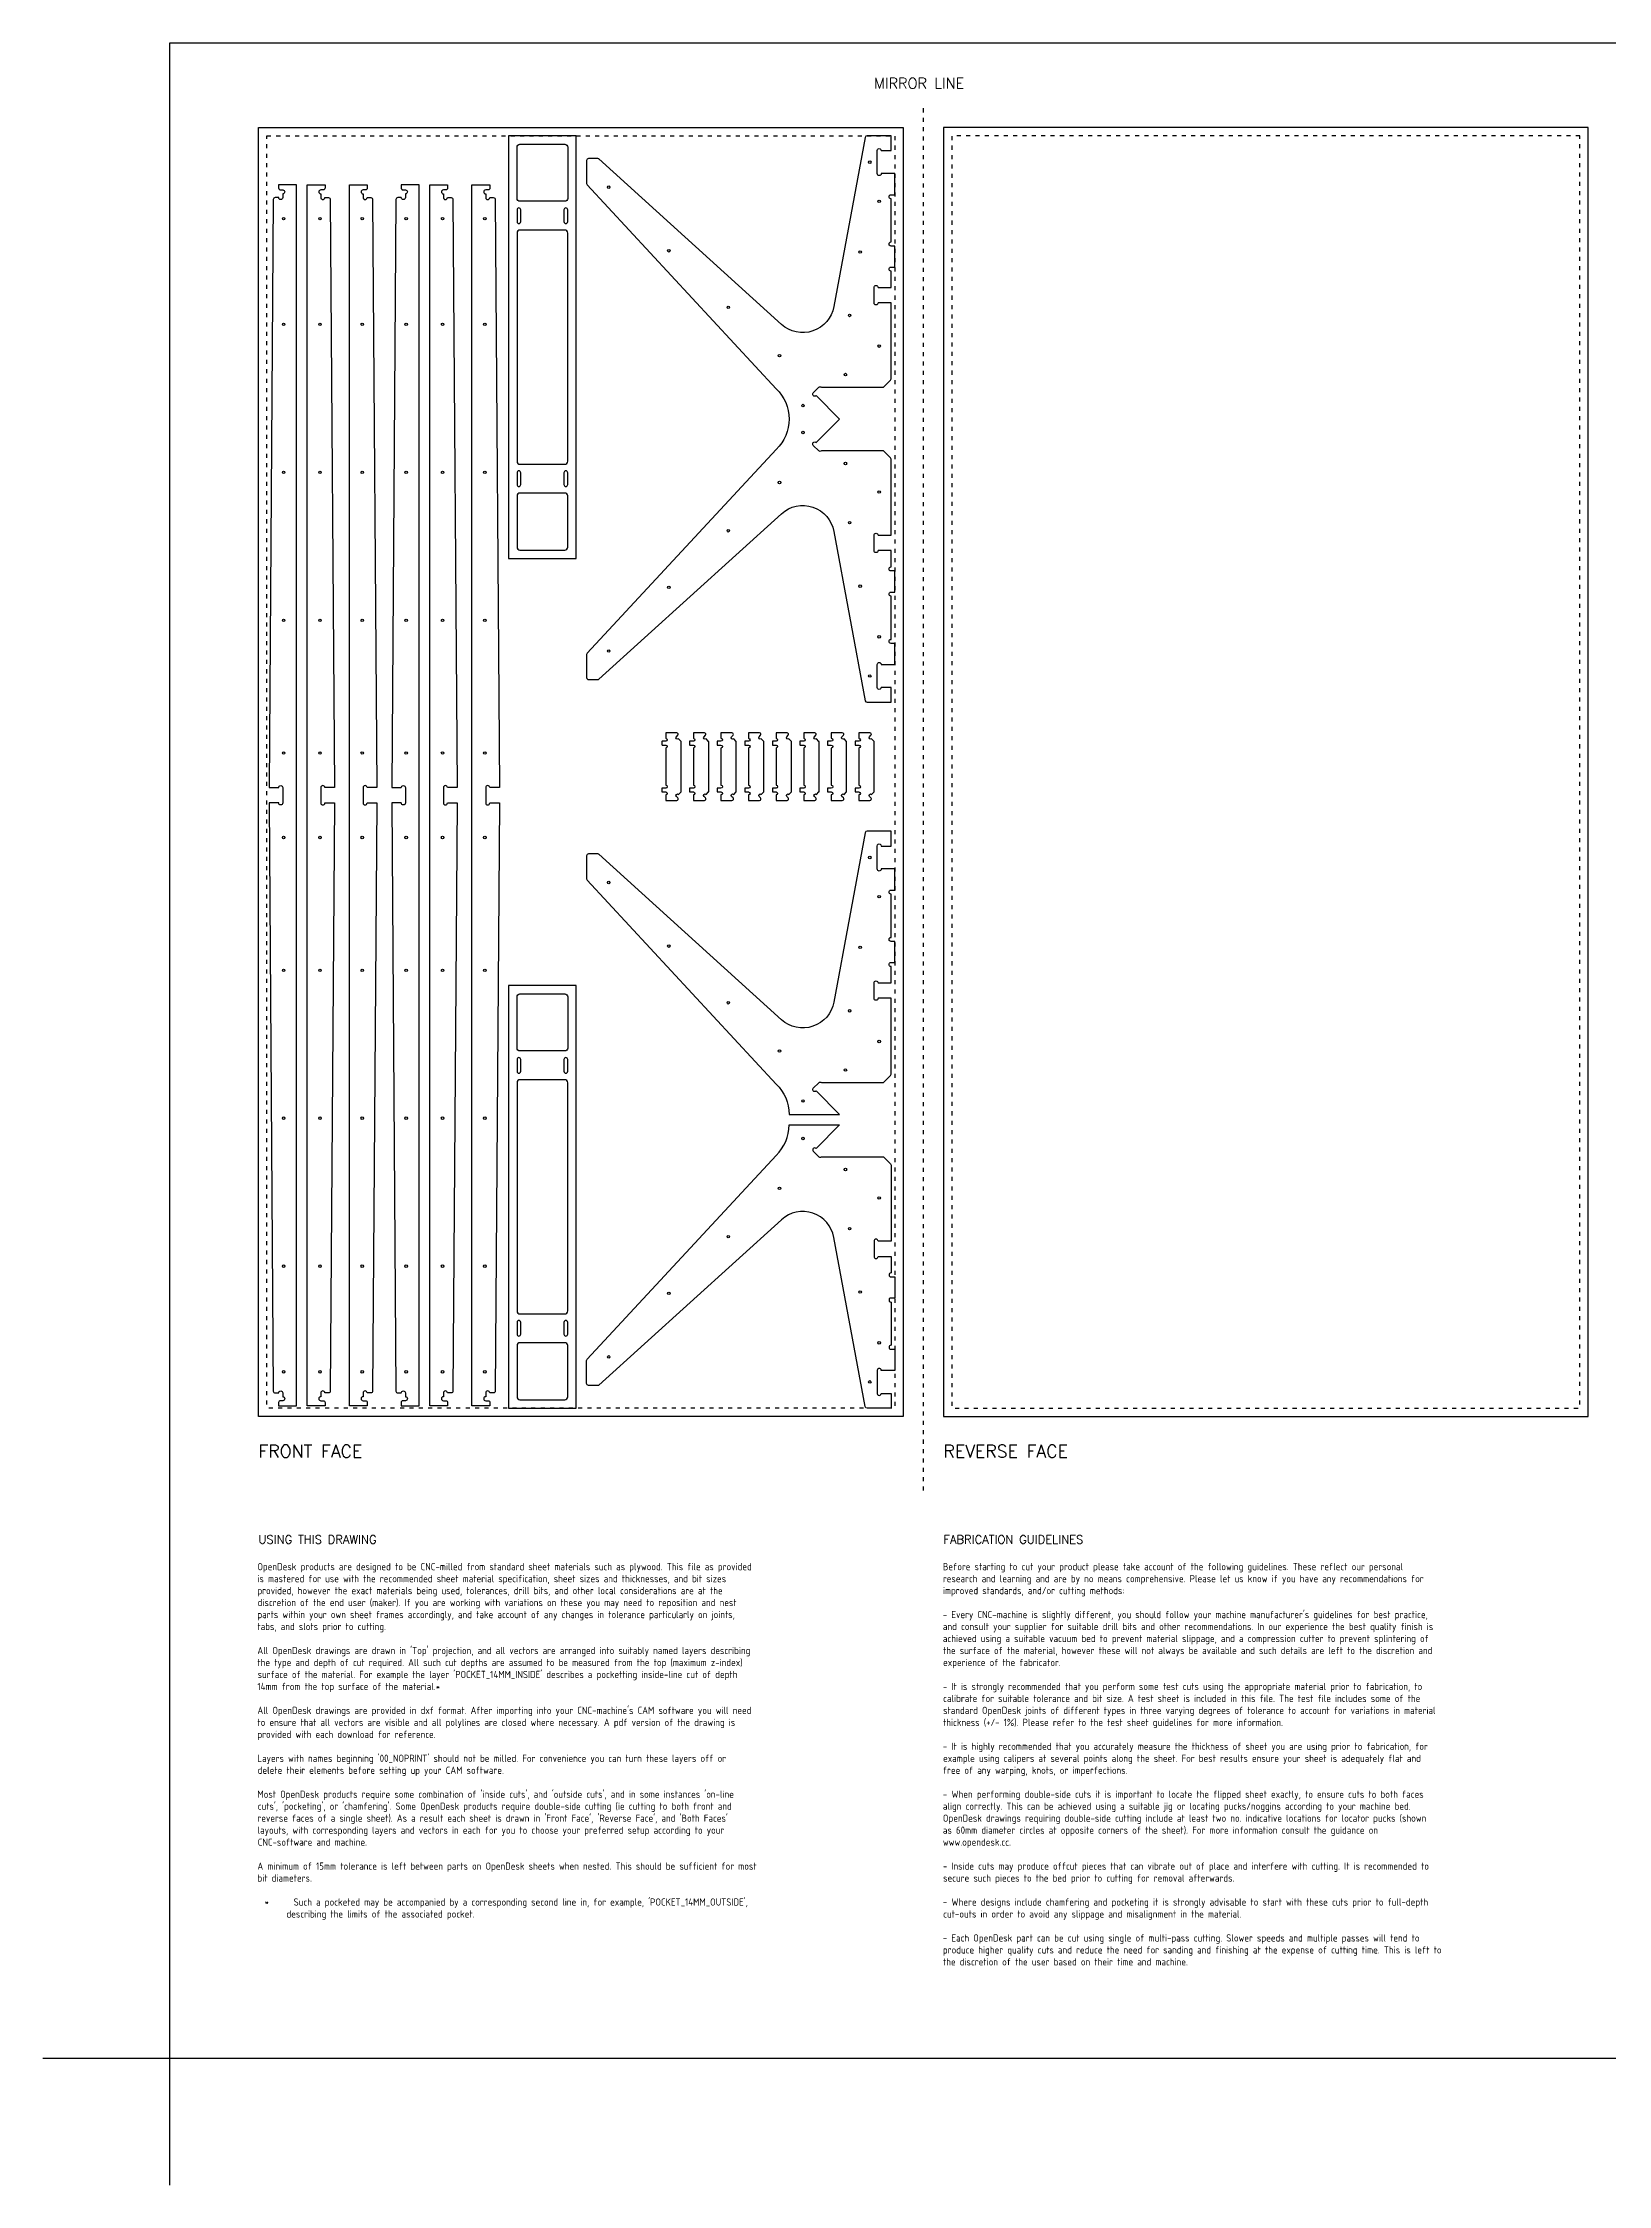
# Model space of a CAD drawing. Extents: x -300 to 6195, y -300 to 4768.
# Drawn here: x -300 to 3402, y -300 to 4768 of the extents above; entities that cross this region are included whole.
import ezdxf
from ezdxf.enums import TextEntityAlignment as Align

# ---------------------------------------------------------------- set-up
doc = ezdxf.new("R2010")
doc.units = 0
doc.header["$MEASUREMENT"] = 0
doc.linetypes.add('DGN_STYLE_5', pattern=[22.17944, 9.505474, -12.673965])
for name, color, linetype in [('00-NOPRINT_TEXT', 7, 'CONTINUOUS'), ('00_NOPRINT_TOLERANCE', 7, 'DGN_STYLE_5'), ('BOARD_$TH-NOMINAL', 3, 'CONTINUOUS'), ('TOP-CUT-OUTSIDE_18MM', 220, 'CONTINUOUS'), ('TOP-HOLE-6MM-DIA_14MM', 230, 'CONTINUOUS'), ('TOP-HOLE-6MM-DIAM_05MM', 220, 'CONTINUOUS'), ('TOP-HOLE-6MM-DIAM_18MM', 3, 'CONTINUOUS'), ('TOP-POCKET-INSIDE_12MM', 140, 'CONTINUOUS')]:
    doc.layers.add(name, color=color, linetype=linetype)
doc.styles.add('OD-ISOCP-17', font='isocp.shx', dxfattribs={"height": 17})
doc.styles.add('OD-SIMPLEX-20', font='simplex.shx', dxfattribs={"height": 20})
doc.styles.add('OD-SIMPLEX-25', font='simplex.shx', dxfattribs={"height": 25})
doc.styles.add('OD-SIMPLEX-30', font='simplex.shx', dxfattribs={"height": 30})

msp = doc.modelspace()

# ---------------------------------------------------------------- linework, layer by layer
at = {"layer": '00-NOPRINT_TEXT', "flags": 128}
msp.add_lwpolyline([(0, 4768), (6195, 4768), (6195, 0), (0, 0)], close=True, dxfattribs=at)
msp.add_lwpolyline([(0, -300), (0, 0), (-300, 0)], dxfattribs=at)
at = {"layer": '00_NOPRINT_TOLERANCE'}
msp.add_line((1782.5, 1343.2), (1782.5, 4618), dxfattribs=at)
at = {"layer": '00_NOPRINT_TOLERANCE', "flags": 128}
for points in [[(210, 4568), (1735, 4568), (1735, 1518), (210, 1518)], [(3355, 4568), (1830, 4568), (1830, 1518), (3355, 1518)], [(230, 4548), (1715, 4548), (1715, 1538), (230, 1538)], [(3335, 4548), (1850, 4548), (1850, 1538), (3335, 1538)]]:
    msp.add_lwpolyline(points, close=True, dxfattribs=at)
at = {"layer": 'BOARD_$TH-NOMINAL', "flags": 128}
for points in [[(210, 4568), (1735, 4568), (1735, 1518), (210, 1518)], [(3355, 4568), (1830, 4568), (1830, 1518), (3355, 1518)]]:
    msp.add_lwpolyline(points, close=True, dxfattribs=at)
at = {"layer": 'TOP-CUT-OUTSIDE_18MM', "flags": 128}
for points in [[(801.4, 3548), (961.4, 3548), (961.4, 4548), (801.4, 4548)], [(801.4, 1538), (961.4, 1538), (961.4, 2538), (801.4, 2538)]]:
    msp.add_lwpolyline(points, close=True, dxfattribs=at)
for points in [[(1706, 3782.8, 0.198908), (1704.7, 3786), (1687.9, 3802.8), (1541.6, 3802.8, -0.400452), (1535.1, 3802.9), (1522.2, 3815.8, -1), (1528.9, 3822.5), (1584.4, 3878), (1528.9, 3933.5, -1), (1522.2, 3940.2), (1535.1, 3953.1, -0.400452), (1541.6, 3953.3), (1687.9, 3953.3), (1704.7, 3970, 0.198908), (1706, 3973.2), (1706, 4152.8), (1675.3, 4152.8, -1), (1665.8, 4152.8), (1665.8, 4189.2, -1), (1675.3, 4189.2), (1706, 4189.2), (1706, 4227.9, -1), (1706, 4237.4), (1715, 4237.4), (1715, 4287.4), (1706.3, 4287.4, -1.027473), (1706, 4296.9), (1706, 4399.1, -1), (1706, 4408.6), (1715, 4408.6), (1715, 4458.6), (1682.8, 4458.6, -0.999999), (1673.3, 4458.6), (1673.3, 4513, -1.000001), (1682.8, 4513), (1706, 4513), (1706, 4548), (1649.5, 4548, 0.361517), (1645.1, 4544.3), (1570.9, 4143.9, -0.5872), (1446.8, 4102), (1015.1, 4493.3, 0.165352), (1012.3, 4494.2), (990.5, 4494.2, 0.414214), (986, 4489.7), (986, 4435.2, 0.203331), (987.4, 4432), (1434.3, 3949.9, -0.203449), (1464.9, 3878, -0.203212), (1434.4, 3806.1), (987.4, 3324, 0.203331), (986, 3320.8), (986, 3266.3, 0.414214), (990.5, 3261.8), (1012.3, 3261.8, 0.172547), (1015.2, 3262.8), (1446.8, 3654, -0.587205), (1570.9, 3612.1), (1645.1, 3211.7, 0.361517), (1649.5, 3208), (1706, 3208), (1706, 3243), (1682.8, 3243, -1.000001), (1673.3, 3243), (1673.3, 3297.4, -0.999999), (1682.8, 3297.4), (1715, 3297.4), (1715, 3347.4), (1706, 3347.4, -1), (1706, 3356.9), (1706, 3459.1, -0.973262), (1705.7, 3468.6), (1715, 3468.6), (1715, 3518.6), (1706, 3518.6, -1), (1706, 3528.1), (1706, 3566.8), (1675.3, 3566.8, -1), (1665.8, 3566.8), (1665.8, 3603.2, -1), (1675.3, 3603.2), (1706, 3603.2)], [(299.9, 1544), (299.9, 4432), (257.4, 4432), (257.4, 4424.7, 0.414214), (261.9, 4420.2), (267.4, 4420.2, -1), (267.4, 4410.7), (267.4, 4402, -1), (257.8, 4402), (249.4, 4402, 0.414409), (244.9, 4397.5), (235, 3006.2), (257.8, 3006.2, -1), (267.4, 3006.2), (267.4, 2969.8, -1), (257.8, 2969.8), (235, 2969.8), (244.9, 1578.4, 0.409868), (249.4, 1574), (257.8, 1574, -1), (267.4, 1574), (267.4, 1565.3, -1), (267.4, 1555.8), (261.9, 1555.8, 0.414214), (257.4, 1551.3), (257.4, 1544)], [(324.9, 1544), (324.9, 4432), (367.4, 4432), (367.4, 4424.7, -0.414214), (362.9, 4420.2), (357.4, 4420.2, 1), (357.4, 4410.7), (357.4, 4402, 1), (366.9, 4402), (375.4, 4402, -0.414409), (379.9, 4397.5), (389.7, 3006.2), (366.9, 3006.2, 1), (357.4, 3006.2), (357.4, 2969.8, 1), (366.9, 2969.8), (389.7, 2969.8), (379.9, 1578.4, -0.409868), (375.4, 1574), (366.9, 1574, 1), (357.4, 1574), (357.4, 1565.3, 1), (357.4, 1555.8), (362.9, 1555.8, -0.414214), (367.4, 1551.3), (367.4, 1544)], [(424.9, 1544), (424.9, 4432), (467.4, 4432), (467.4, 4424.7, -0.414214), (462.9, 4420.2), (457.4, 4420.2, 1), (457.4, 4410.7), (457.4, 4402, 1), (466.9, 4402), (475.4, 4402, -0.414409), (479.9, 4397.5), (489.7, 3006.2), (466.9, 3006.2, 1), (457.4, 3006.2), (457.4, 2969.8, 1), (466.9, 2969.8), (489.7, 2969.8), (479.9, 1578.4, -0.409868), (475.4, 1574), (466.9, 1574, 1), (457.4, 1574), (457.4, 1565.3, 1), (457.4, 1555.8), (462.9, 1555.8, -0.414214), (467.4, 1551.3), (467.4, 1544)], [(589.9, 1544), (589.9, 4432), (547.4, 4432), (547.4, 4424.7, 0.414214), (551.9, 4420.2), (557.4, 4420.2, -1), (557.4, 4410.7), (557.4, 4402, -1), (547.8, 4402), (539.4, 4402, 0.414409), (534.9, 4397.5), (525, 3006.2), (547.8, 3006.2, -1), (557.4, 3006.2), (557.4, 2969.8, -1), (547.8, 2969.8), (525, 2969.8), (534.9, 1578.4, 0.409868), (539.4, 1574), (547.8, 1574, -1), (557.4, 1574), (557.4, 1565.3, -1), (557.4, 1555.8), (551.9, 1555.8, 0.414214), (547.4, 1551.3), (547.4, 1544)], [(614.9, 1544), (614.9, 4432), (657.4, 4432), (657.4, 4424.7, -0.414214), (652.9, 4420.2), (647.4, 4420.2, 1), (647.4, 4410.7), (647.4, 4402, 1), (656.9, 4402), (665.4, 4402, -0.414409), (669.9, 4397.5), (679.7, 3006.2), (656.9, 3006.2, 1), (647.4, 3006.2), (647.4, 2969.8, 1), (656.9, 2969.8), (679.7, 2969.8), (669.9, 1578.4, -0.409868), (665.4, 1574), (656.9, 1574, 1), (647.4, 1574), (647.4, 1565.3, 1), (647.4, 1555.8), (652.9, 1555.8, -0.414214), (657.4, 1551.3), (657.4, 1544)], [(714.9, 1544), (714.9, 4432), (757.4, 4432), (757.4, 4424.7, -0.414214), (752.9, 4420.2), (747.4, 4420.2, 1), (747.4, 4410.7), (747.4, 4402, 1), (756.9, 4402), (765.4, 4402, -0.414409), (769.9, 4397.5), (779.7, 3006.2), (756.9, 3006.2, 1), (747.4, 3006.2), (747.4, 2969.8, 1), (756.9, 2969.8), (779.7, 2969.8), (769.9, 1578.4, -0.409868), (765.4, 1574), (756.9, 1574, 1), (747.4, 1574), (747.4, 1565.3, 1), (747.4, 1555.8), (752.9, 1555.8, -0.414214), (757.4, 1551.3), (757.4, 1544)], [(1209.5, 2996.4), (1209.5, 3115.3, 0.198912), (1209.3, 3115.6), (1203.4, 3121.6, -1), (1198.4, 3126.5), (1201.7, 3129.9, 0.668179), (1199.3, 3135.8), (1173.2, 3135.8), (1173.2, 3122.8, -1), (1173.2, 3115.8), (1164.7, 3115.8, 0.414214), (1164.2, 3115.3), (1164.2, 3107.3, 0.414214), (1164.7, 3106.8), (1173.2, 3106.8, -1), (1173.2, 3099.8), (1173.2, 3011.8, -1), (1173.2, 3004.8), (1164.7, 3004.8, 0.414214), (1164.2, 3004.3), (1164.2, 2996.3, 0.414214), (1164.7, 2995.8), (1173.2, 2995.8, -1), (1173.2, 2988.8), (1173.2, 2975.8), (1199.3, 2975.8, 0.668178), (1201.7, 2981.8), (1198.4, 2985.1, -1), (1203.4, 2990.1), (1209.3, 2996, 0.198912)], [(1274.8, 2996.4), (1274.8, 3115.3, 0.198912), (1274.6, 3115.6), (1268.6, 3121.6, -1), (1263.7, 3126.5), (1267, 3129.9, 0.668179), (1264.5, 3135.8), (1238.5, 3135.8), (1238.5, 3122.8, -1), (1238.5, 3115.8), (1230, 3115.8, 0.414214), (1229.5, 3115.3), (1229.5, 3107.3, 0.414214), (1230, 3106.8), (1238.5, 3106.8, -1), (1238.5, 3099.8), (1238.5, 3011.8, -1), (1238.5, 3004.8), (1230, 3004.8, 0.414214), (1229.5, 3004.3), (1229.5, 2996.3, 0.414214), (1230, 2995.8), (1238.5, 2995.8, -1), (1238.5, 2988.8), (1238.5, 2975.8), (1264.5, 2975.8, 0.668178), (1267, 2981.8), (1263.7, 2985.1, -1), (1268.6, 2990.1), (1274.6, 2996, 0.198912)], [(1340, 2996.4), (1340, 3115.3, 0.198912), (1339.9, 3115.6), (1333.9, 3121.6, -1), (1328.9, 3126.5), (1332.3, 3129.9, 0.668179), (1329.8, 3135.8), (1303.8, 3135.8), (1303.8, 3122.8, -1), (1303.8, 3115.8), (1295.3, 3115.8, 0.414214), (1294.8, 3115.3), (1294.8, 3107.3, 0.414214), (1295.3, 3106.8), (1303.8, 3106.8, -1), (1303.8, 3099.8), (1303.8, 3011.8, -1), (1303.8, 3004.8), (1295.3, 3004.8, 0.414214), (1294.8, 3004.3), (1294.8, 2996.3, 0.414214), (1295.3, 2995.8), (1303.8, 2995.8, -1), (1303.8, 2988.8), (1303.8, 2975.8), (1329.8, 2975.8, 0.668178), (1332.3, 2981.8), (1328.9, 2985.1, -1), (1333.9, 2990.1), (1339.9, 2996, 0.198912)], [(1405.3, 2996.4), (1405.3, 3115.3, 0.198912), (1405.1, 3115.6), (1399.2, 3121.6, -1), (1394.2, 3126.5), (1397.5, 3129.9, 0.668179), (1395, 3135.8), (1369, 3135.8), (1369, 3122.8, -1), (1369, 3115.8), (1360.5, 3115.8, 0.414214), (1360, 3115.3), (1360, 3107.3, 0.414214), (1360.5, 3106.8), (1369, 3106.8, -1), (1369, 3099.8), (1369, 3011.8, -1), (1369, 3004.8), (1360.5, 3004.8, 0.414214), (1360, 3004.3), (1360, 2996.3, 0.414214), (1360.5, 2995.8), (1369, 2995.8, -1), (1369, 2988.8), (1369, 2975.8), (1395, 2975.8, 0.668178), (1397.5, 2981.8), (1394.2, 2985.1, -1), (1399.2, 2990.1), (1405.1, 2996, 0.198912)], [(1470.5, 2996.4), (1470.5, 3115.3, 0.198912), (1470.4, 3115.6), (1464.4, 3121.6, -1), (1459.5, 3126.5), (1462.8, 3129.9, 0.668179), (1460.3, 3135.8), (1434.3, 3135.8), (1434.3, 3122.8, -1), (1434.3, 3115.8), (1425.8, 3115.8, 0.414214), (1425.3, 3115.3), (1425.3, 3107.3, 0.414214), (1425.8, 3106.8), (1434.3, 3106.8, -1), (1434.3, 3099.8), (1434.3, 3011.8, -1), (1434.3, 3004.8), (1425.8, 3004.8, 0.414214), (1425.3, 3004.3), (1425.3, 2996.3, 0.414214), (1425.8, 2995.8), (1434.3, 2995.8, -1), (1434.3, 2988.8), (1434.3, 2975.8), (1460.3, 2975.8, 0.668178), (1462.8, 2981.8), (1459.5, 2985.1, -1), (1464.4, 2990.1), (1470.4, 2996, 0.198912)], [(1535.8, 2996.4), (1535.8, 3115.3, 0.198912), (1535.6, 3115.6), (1529.7, 3121.6, -1), (1524.7, 3126.5), (1528, 3129.9, 0.668179), (1525.6, 3135.8), (1499.5, 3135.8), (1499.5, 3122.8, -1), (1499.5, 3115.8), (1491, 3115.8, 0.414214), (1490.5, 3115.3), (1490.5, 3107.3, 0.414214), (1491, 3106.8), (1499.5, 3106.8, -1), (1499.5, 3099.8), (1499.5, 3011.8, -1), (1499.5, 3004.8), (1491, 3004.8, 0.414214), (1490.5, 3004.3), (1490.5, 2996.3, 0.414214), (1491, 2995.8), (1499.5, 2995.8, -1), (1499.5, 2988.8), (1499.5, 2975.8), (1525.6, 2975.8, 0.668178), (1528, 2981.8), (1524.7, 2985.1, -1), (1529.7, 2990.1), (1535.6, 2996, 0.198912)], [(1601, 2996.4), (1601, 3115.3, 0.198912), (1600.9, 3115.6), (1594.9, 3121.6, -1), (1590, 3126.5), (1593.3, 3129.9, 0.668179), (1590.8, 3135.8), (1564.8, 3135.8), (1564.8, 3122.8, -1), (1564.8, 3115.8), (1556.3, 3115.8, 0.414214), (1555.8, 3115.3), (1555.8, 3107.3, 0.414214), (1556.3, 3106.8), (1564.8, 3106.8, -1), (1564.8, 3099.8), (1564.8, 3011.8, -1), (1564.8, 3004.8), (1556.3, 3004.8, 0.414214), (1555.8, 3004.3), (1555.8, 2996.3, 0.414214), (1556.3, 2995.8), (1564.8, 2995.8, -1), (1564.8, 2988.8), (1564.8, 2975.8), (1590.8, 2975.8, 0.668178), (1593.3, 2981.8), (1590, 2985.1, -1), (1594.9, 2990.1), (1600.9, 2996, 0.198912)], [(1666.3, 2996.4), (1666.3, 3115.3, 0.198912), (1666.1, 3115.6), (1660.2, 3121.6, -1), (1655.2, 3126.5), (1658.5, 3129.9, 0.668179), (1656.1, 3135.8), (1630, 3135.8), (1630, 3122.8, -1), (1630, 3115.8), (1621.5, 3115.8, 0.414214), (1621, 3115.3), (1621, 3107.3, 0.414214), (1621.5, 3106.8), (1630, 3106.8, -1), (1630, 3099.8), (1630, 3011.8, -1), (1630, 3004.8), (1621.5, 3004.8, 0.414214), (1621, 3004.3), (1621, 2996.3, 0.414214), (1621.5, 2995.8), (1630, 2995.8, -1), (1630, 2988.8), (1630, 2975.8), (1656.1, 2975.8, 0.668178), (1658.5, 2981.8), (1655.2, 2985.1, -1), (1660.2, 2990.1), (1666.1, 2996, 0.198912)], [(1464.9, 2233), (1584.4, 2233), (1528.9, 2288.5, -1), (1522.2, 2295.2), (1535.1, 2308.1, -0.400452), (1541.6, 2308.2), (1687.9, 2308.2), (1704.7, 2325, 0.198908), (1706, 2328.2), (1706, 2507.8), (1675.3, 2507.8, -1), (1665.8, 2507.8), (1665.8, 2544.2, -1), (1675.3, 2544.2), (1706, 2544.2), (1706, 2582.9, -1), (1706, 2592.4), (1715, 2592.4), (1715, 2642.4), (1706.3, 2642.4, -1.027473), (1706, 2651.9), (1706, 2754.1, -1), (1706, 2763.6), (1715, 2763.6), (1715, 2813.6), (1682.8, 2813.6, -0.999999), (1673.3, 2813.6), (1673.3, 2868, -1.000001), (1682.8, 2868), (1706, 2868), (1706, 2903), (1649.5, 2903, 0.361517), (1645.1, 2899.3), (1570.9, 2498.9, -0.5872), (1446.8, 2457), (1015.1, 2848.3, 0.165352), (1012.3, 2849.2), (990.5, 2849.2, 0.414214), (986, 2844.7), (986, 2790.2, 0.203331), (987.4, 2787), (1434.3, 2304.9, -0.203449)], [(1464.9, 2208), (1584.4, 2208), (1528.9, 2152.5, 1), (1522.2, 2145.8), (1535.1, 2132.9, 0.400452), (1541.6, 2132.7), (1687.9, 2132.7), (1704.7, 2116, -0.198908), (1706, 2112.8), (1706, 1933.2), (1675.3, 1933.2, 1), (1665.8, 1933.2), (1665.8, 1896.8, 1), (1675.3, 1896.8), (1706, 1896.8), (1706, 1858.1, 1), (1706, 1848.6), (1715, 1848.6), (1715, 1798.6), (1706.3, 1798.6, 1.027473), (1706, 1789.1), (1706, 1686.9, 1), (1706, 1677.4), (1715, 1677.4), (1715, 1627.4), (1682.8, 1627.4, 0.999999), (1673.3, 1627.4), (1673.3, 1573, 1.000001), (1682.8, 1573), (1706, 1573), (1706, 1538), (1649.5, 1538, -0.361517), (1645.1, 1541.7), (1570.9, 1942.1, 0.5872), (1446.8, 1984), (1015.1, 1592.7, -0.165352), (1012.3, 1591.8), (990.5, 1591.8, -0.414214), (986, 1596.3), (986, 1650.8, -0.203331), (987.4, 1654), (1434.3, 2136.1, 0.203449)]]:
    msp.add_lwpolyline(points, format="xyb", close=True, dxfattribs=at)
at = {"layer": 'TOP-HOLE-6MM-DIA_14MM'}
for centre in [(1655.7, 4485.8), (1038.2, 4426.7), (1678.1, 4393.2), (1180.5, 4276.2), (1633.1, 4273.2), (1321.1, 4142.2), (1608.1, 4123.2), (1442.3, 4028), (1678.1, 4050.6), (1598.1, 3983.2), (1497.7, 3909.9), (1497.7, 3846.1), (1598.1, 3772.8), (1442.3, 3728), (1678.1, 3705.4), (1321.1, 3613.8), (1608.1, 3632.8), (1180.5, 3479.8), (1633.1, 3482.8), (1678.1, 3362.8), (1038.2, 3329.3), (1655.7, 3270.2), (1655.7, 2840.8), (1038.2, 2781.7), (1678.1, 2748.2), (1180.5, 2631.2), (1633.1, 2628.2), (1321.1, 2497.2), (1608.1, 2478.2), (1442.3, 2383), (1678.1, 2405.6), (1598.1, 2338.2), (1497.7, 2264.9), (1497.7, 2176.1), (1598.1, 2102.8), (1442.3, 2058), (1678.1, 2035.4), (1321.1, 1943.8), (1608.1, 1962.8), (1180.5, 1809.8), (1633.1, 1812.8), (1678.1, 1692.8), (1038.2, 1659.3), (1655.7, 1600.2)]:
    msp.add_circle(centre, 3, dxfattribs=at)
at = {"layer": 'TOP-HOLE-6MM-DIAM_05MM'}
for centre in [(269.4, 4352), (455.4, 4352), (559.4, 4352), (745.4, 4352), (269.4, 4102), (455.4, 4102), (559.4, 4102), (745.4, 4102), (269.4, 3752), (455.4, 3752), (559.4, 3752), (745.4, 3752), (269.4, 3402), (455.4, 3402), (559.4, 3402), (745.4, 3402), (269.4, 3088), (455.4, 3088), (559.4, 3088), (745.4, 3088), (269.4, 2888), (455.4, 2888), (559.4, 2888), (745.4, 2888), (269.4, 2574), (455.4, 2574), (559.4, 2574), (745.4, 2574), (269.4, 2224), (455.4, 2224), (559.4, 2224), (745.4, 2224), (269.4, 1874), (455.4, 1874), (559.4, 1874), (745.4, 1874), (269.4, 1624), (455.4, 1624), (559.4, 1624), (745.4, 1624)]:
    msp.add_circle(centre, 3, dxfattribs=at)
at = {"layer": 'TOP-HOLE-6MM-DIAM_18MM'}
for centre in [(355.4, 4352), (645.4, 4352), (355.4, 4102), (645.4, 4102), (355.4, 3752), (645.4, 3752), (355.4, 3402), (645.4, 3402), (355.4, 3088), (645.4, 3088), (355.4, 2888), (645.4, 2888), (355.4, 2574), (645.4, 2574), (355.4, 2224), (645.4, 2224), (355.4, 1874), (645.4, 1874), (355.4, 1624), (645.4, 1624)]:
    msp.add_circle(centre, 3, dxfattribs=at)
at = {"layer": 'TOP-POCKET-INSIDE_12MM'}
for points in [[(828.4, 4528), (934.4, 4528, -0.414214), (941.4, 4521), (941.4, 4400.1, -0.414214), (934.4, 4393.1), (828.4, 4393.1, -0.414214), (821.4, 4400.1), (821.4, 4521, -0.414214)], [(821.4, 4345.1, 1), (830.4, 4345.1), (830.4, 4373.1, 1), (821.4, 4373.1)], [(932.4, 4345.1, 1), (941.4, 4345.1), (941.4, 4373.1, 1), (932.4, 4373.1)], [(828.4, 3771), (934.4, 3771, 0.414214), (941.4, 3778), (941.4, 4318.1, 0.414214), (934.4, 4325.1), (828.4, 4325.1, 0.414214), (821.4, 4318.1), (821.4, 3778, 0.414214)], [(821.4, 3723, 1), (830.4, 3723), (830.4, 3751, 1), (821.4, 3751)], [(932.4, 3723, 1), (941.4, 3723), (941.4, 3751, 1), (932.4, 3751)], [(828.4, 3568), (934.4, 3568, 0.414214), (941.4, 3575), (941.4, 3696, 0.414214), (934.4, 3703), (828.4, 3703, 0.414214), (821.4, 3696), (821.4, 3575, 0.414214)], [(828.4, 2518), (934.4, 2518, -0.414214), (941.4, 2511), (941.4, 2390.1, -0.414214), (934.4, 2383.1), (828.4, 2383.1, -0.414214), (821.4, 2390.1), (821.4, 2511, -0.414214)], [(821.4, 2335.1, 1), (830.4, 2335.1), (830.4, 2363.1, 1), (821.4, 2363.1)], [(932.4, 2335.1, 1), (941.4, 2335.1), (941.4, 2363.1, 1), (932.4, 2363.1)], [(828.4, 1761), (934.4, 1761, 0.414214), (941.4, 1768), (941.4, 2308.1, 0.414214), (934.4, 2315.1), (828.4, 2315.1, 0.414214), (821.4, 2308.1), (821.4, 1768, 0.414214)], [(821.4, 1713, 1), (830.4, 1713), (830.4, 1741, 1), (821.4, 1741)], [(932.4, 1713, 1), (941.4, 1713), (941.4, 1741, 1), (932.4, 1741)], [(828.4, 1558), (934.4, 1558, 0.414214), (941.4, 1565), (941.4, 1686, 0.414214), (934.4, 1693), (828.4, 1693, 0.414214), (821.4, 1686), (821.4, 1565, 0.414214)]]:
    msp.add_lwpolyline(points, format="xyb", close=True, dxfattribs=at)

# ---------------------------------------------------------------- texts
at = {"layer": '00-NOPRINT_TEXT', "style": 'OD-SIMPLEX-25'}
msp.add_text('MIRROR LINE', height=25, dxfattribs=at).set_placement((1665.8, 4659.9))
at = {"layer": '00-NOPRINT_TEXT', "color": 7}
for s, height, style, p in [('FRONT FACE', 30, 'OD-SIMPLEX-30', (210, 1451.3)), ('REVERSE FACE', 30, 'OD-SIMPLEX-30', (1830, 1451.3)), ('USING THIS DRAWING', 20, 'OD-SIMPLEX-20', (210, 1237.4)), ('FABRICATION GUIDELINES', 20, 'OD-SIMPLEX-20', (1830, 1237.4))]:
    msp.add_text(s, height=height, rotation=360, dxfattribs=dict(at, style=style)).set_placement(p, align=Align.TOP_LEFT)
at = {"layer": '00-NOPRINT_TEXT', "color": 7, "style": 'OD-ISOCP-17'}
for s, p in [('OpenDesk products are designed to be CNC-milled from standard sheet materials such as plywood. This file as provided', (207.4, 1154.7)), ('Before starting to cut your product please take account of the following guidelines. These reflect our personal', (1828.7, 1154.7)), ('is mastered for use with the recommended sheet material specification, sheet sizes and thicknesses, and bit sizes', (207.4, 1126.3)), ('provided, however the exact materials being used, tolerances, drill bits, and other local considerations are at the', (207.4, 1098)), ('research and learning and are by no means comprehensive. Please let us know if you have any recommendations for', (1828.7, 1126.3)), ('improved standards, and/or cutting methods:', (1828.7, 1098)), ('discretion of the end user (maker). If you are working with variations on these you may need to reposition and nest', (208.1, 1069.7)), ('tabs, and slots prior to cutting.', (207.4, 1013)), ('parts within your own sheet frames accordingly, and take account of any changes in tolerance particularly on joints,', (207.4, 1041.3)), ("- Every CNC-machine is slightly different, you should follow your machine manufacturer's guidelines for best practice,", (1828.7, 1041.3)), ('and consult your supplier for suitable drill bits and other recommendations. In our experience the best quality finish is', (1828.7, 1013)), ("All OpenDesk drawings are drawn in 'Top' projection, and all vectors are arranged into suitably named layers describing", (207.4, 956.3)), ('the surface of the material, however these will not always be available and such details are left to the discretion and', (1828.7, 956.3)), ('achieved using a suitable vacuum bed to prevent material slippage, and a compression cutter to prevent splintering of', (1828.7, 984.7)), ('the type and depth of cut required. All such cut depths are assumed to be measured from the top (maximum z-index)', (207.4, 928)), ("surface of the material. For example the layer 'POCKET_14MM_INSIDE' describes a pocketting inside-line cut of depth", (208, 899.7)), ('experience of the fabricator.', (1829.2, 928)), ('14mm from the top surface of the material.*', (207.4, 871.3)), ('- It is strongly recommended that you perform some test cuts using the appropriate material prior to fabrication, to', (1828.7, 871.3)), ("All OpenDesk drawings are provided in dxf format. After importing into your CNC-machine's CAM software you will need", (207.4, 814.7)), ('standard OpenDesk joints of different types in three varying degrees of tolerance to account for variations in material', (1829.2, 814.7)), ('calibrate for suitable tolerance and bit size. A test sheet is included in this file. The test file includes some of the', (1829.3, 843)), ('to ensure that all vectors are visible and all polylines are closed where necessary. A pdf version of the drawing is', (207.4, 786.3)), ('provided with each download for reference.', (207.4, 758)), ('thickness (+/- 1%%%). Please refer to the test sheet guidelines for more information.', (1828.7, 786.3)), ("Layers with names beginning '00_NOPRINT' should not be milled. For convenience you can turn these layers off or", (207.4, 701.3)), ('- It is highly recommended that you accurately measure the thickness of sheet you are using prior to fabrication, for', (1828.7, 729.7)), ('example using calipers at several points along the sheet. For best results ensure your sheet is adequately flat and', (1829.2, 701.3)), ('delete their elements before setting up your CAM software.', (208.1, 673)), ('free of any warping, knots, or imperfections.', (1828.7, 673)), ("Most OpenDesk products require some combination of 'inside cuts', and 'outside cuts', and in some instances 'on-line", (207.4, 616.3)), ("cuts', 'pocketing', or 'chamfering'. Some OpenDesk products require double-side cutting (ie cutting to both front and", (208.1, 588)), ('- When performing double-side cuts it is important to locate the flipped sheet exactly, to ensure cuts to both faces', (1828.7, 616.3)), ("reverse faces of a single sheet). As a result each sheet is drawn in 'Front Face', 'Reverse Face', and 'Both Faces'", (207.4, 559.7)), ('align correctly. This can be achieved using a suitable jig or locating pucks/noggins according to your machine bed.', (1828.7, 588)), ('OpenDesk drawings requiring double-side cutting include at least two no. indicative locations for locator pucks (shown', (1828.7, 559.7)), ('layouts, with corresponding layers and vectors in each for you to choose your preferred setup according to your', (207.8, 531.3)), ('CNC-software and machine.', (208.2, 503)), ('as 60mm diameter circles at opposite corners of the sheet). For more information consult the guidance on', (1828.7, 531.3)), ('www.opendesk.cc.', (1828.7, 503)), ('A minimum of 15mm tolerance is left between parts on OpenDesk sheets when nested. This should be sufficient for most', (207.4, 446.3)), ('- Inside cuts may produce offcut pieces that can vibrate out of place and interfere with cutting. It is recommended to', (1828.7, 446.3)), ('bit diameters.', (207.4, 418)), ('secure such pieces to the bed prior to cutting for removal afterwards.', (1829.2, 418)), ("*      Such a pocketed may be accompanied by a corresponding second line in, for example, 'POCKET_14MM_OUTSIDE',", (224.4, 361.3)), ('- Where designs include chamfering and pocketing it is strongly advisable to start with these cuts prior to full-depth', (1828.7, 361.3)), ('describing the limits of the associated pocket.', (276.1, 333)), ('cut-outs in order to avoid any slippage and misalignment in the material.', (1829.3, 333)), ('- Each OpenDesk part can be cut using single of multi-pass cutting. Slower speeds and multiple passes will tend to', (1828.7, 276.3)), ('produce higher quality cuts and reduce the need for sanding and finishing at the expense of cutting time. This is left to', (1828.7, 248)), ('the discretion of the user based on their time and machine.', (1828.7, 219.7))]:
    msp.add_text(s, height=17, rotation=360, dxfattribs=at).set_placement(p)

doc.saveas('drawing.dxf')
